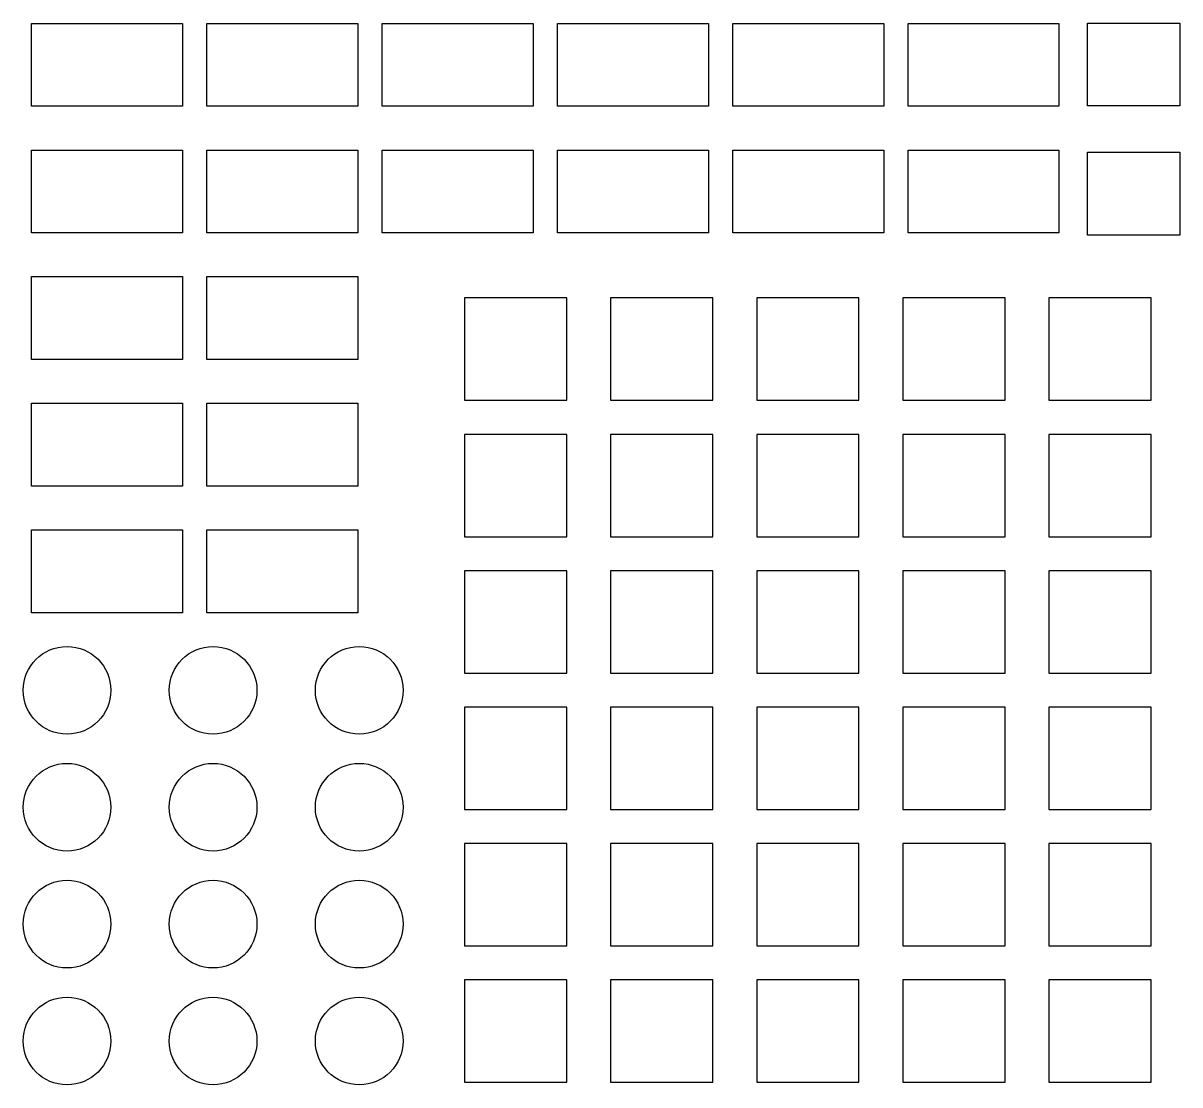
# Model space of a CAD drawing. Header units: millimetres. Extents: x -59 to 60, y -106 to 3.
import ezdxf

# ---------------------------------------------------------------- set-up
doc = ezdxf.new("R2010")
doc.units = ezdxf.units.MM
doc.layers.get('0').update_dxf_attribs({"linetype": 'CONTINUOUS'})

msp = doc.modelspace()

# ---------------------------------------------------------------- linework, layer by layer
for points in [[(-57.98, -5.42), (-57.98, 3.08), (-42.48, 3.08), (-42.48, -5.42)], [(-39.98, 3.08), (-24.48, 3.08), (-24.48, -5.42), (-39.98, -5.42)], [(-21.98, 3.08), (-6.48, 3.08), (-6.48, -5.42), (-21.98, -5.42)], [(-3.98, 3.08), (11.52, 3.08), (11.52, -5.42), (-3.98, -5.42)], [(14.02, 3.08), (29.52, 3.08), (29.52, -5.42), (14.02, -5.42)], [(32.02, 3.08), (47.52, 3.08), (47.52, -5.42), (32.02, -5.42)], [(59.93, -5.4), (50.43, -5.4), (50.43, 3.1), (59.93, 3.1)], [(-42.48, -9.92), (-42.48, -18.42), (-57.98, -18.42), (-57.98, -9.92)], [(-39.98, -18.42), (-39.98, -9.92), (-24.48, -9.92), (-24.48, -18.42)], [(-21.98, -18.42), (-21.98, -9.92), (-6.48, -9.92), (-6.48, -18.42)], [(-3.98, -18.42), (-3.98, -9.92), (11.52, -9.92), (11.52, -18.42)], [(14.02, -18.42), (14.02, -9.92), (29.52, -9.92), (29.52, -18.42)], [(32.02, -18.42), (32.02, -9.92), (47.52, -9.92), (47.52, -18.42)], [(59.93, -18.65), (50.43, -18.65), (50.43, -10.15), (59.93, -10.15)], [(-42.48, -22.92), (-42.48, -31.42), (-57.98, -31.42), (-57.98, -22.92)], [(-24.48, -31.42), (-39.98, -31.42), (-39.98, -22.92), (-24.48, -22.92)], [(-3.02, -35.61), (-3.02, -25.11), (-13.52, -25.11), (-13.52, -35.61)], [(1.48, -35.61), (11.98, -35.61), (11.98, -25.11), (1.48, -25.11)], [(16.48, -35.61), (26.98, -35.61), (26.98, -25.11), (16.48, -25.11)], [(31.48, -35.61), (41.98, -35.61), (41.98, -25.11), (31.48, -25.11)], [(46.48, -35.61), (56.98, -35.61), (56.98, -25.11), (46.48, -25.11)], [(-42.48, -35.92), (-42.48, -44.42), (-57.98, -44.42), (-57.98, -35.92)], [(-39.98, -44.42), (-39.98, -35.92), (-24.48, -35.92), (-24.48, -44.42)], [(-3.02, -39.11), (-13.52, -39.11), (-13.52, -49.61), (-3.02, -49.61)], [(1.48, -39.11), (1.48, -49.61), (11.98, -49.61), (11.98, -39.11)], [(16.48, -39.11), (16.48, -49.61), (26.98, -49.61), (26.98, -39.11)], [(31.48, -39.11), (31.48, -49.61), (41.98, -49.61), (41.98, -39.11)], [(46.48, -39.11), (46.48, -49.61), (56.98, -49.61), (56.98, -39.11)], [(-42.48, -48.92), (-42.48, -57.42), (-57.98, -57.42), (-57.98, -48.92)], [(-39.98, -57.42), (-39.98, -48.92), (-24.48, -48.92), (-24.48, -57.42)], [(-3.02, -53.11), (-13.52, -53.11), (-13.52, -63.61), (-3.02, -63.61)], [(11.98, -53.11), (1.48, -53.11), (1.48, -63.61), (11.98, -63.61)], [(26.98, -53.11), (16.48, -53.11), (16.48, -63.61), (26.98, -63.61)], [(41.98, -53.11), (31.48, -53.11), (31.48, -63.61), (41.98, -63.61)], [(56.98, -53.11), (46.48, -53.11), (46.48, -63.61), (56.98, -63.61)], [(-3.02, -67.11), (-13.52, -67.11), (-13.52, -77.61), (-3.02, -77.61)], [(1.48, -67.11), (1.48, -77.61), (11.98, -77.61), (11.98, -67.11)], [(16.48, -67.11), (16.48, -77.61), (26.98, -77.61), (26.98, -67.11)], [(31.48, -67.11), (31.48, -77.61), (41.98, -77.61), (41.98, -67.11)], [(46.48, -67.11), (46.48, -77.61), (56.98, -77.61), (56.98, -67.11)], [(-3.02, -81.11), (-13.52, -81.11), (-13.52, -91.61), (-3.02, -91.61)], [(1.48, -91.61), (11.98, -91.61), (11.98, -81.11), (1.48, -81.11)], [(16.48, -91.61), (26.98, -91.61), (26.98, -81.11), (16.48, -81.11)], [(31.48, -91.61), (41.98, -91.61), (41.98, -81.11), (31.48, -81.11)], [(46.48, -91.61), (56.98, -91.61), (56.98, -81.11), (46.48, -81.11)], [(-3.02, -95.11), (-13.52, -95.11), (-13.52, -105.61), (-3.02, -105.61)], [(1.48, -105.61), (11.98, -105.61), (11.98, -95.11), (1.48, -95.11)], [(16.48, -105.61), (26.98, -105.61), (26.98, -95.11), (16.48, -95.11)], [(31.48, -105.61), (41.98, -105.61), (41.98, -95.11), (31.48, -95.11)], [(46.48, -105.61), (56.98, -105.61), (56.98, -95.11), (46.48, -95.11)]]:
    msp.add_lwpolyline(points, close=True)
for centre in [(-54.33, -65.38), (-39.33, -65.38), (-24.33, -65.38), (-54.33, -77.38), (-39.33, -77.38), (-24.33, -77.38), (-54.33, -89.38), (-39.33, -89.38), (-24.33, -89.38), (-54.33, -101.38), (-39.33, -101.38), (-24.33, -101.38)]:
    msp.add_circle(centre, 4.5)

doc.saveas('drawing.dxf')
